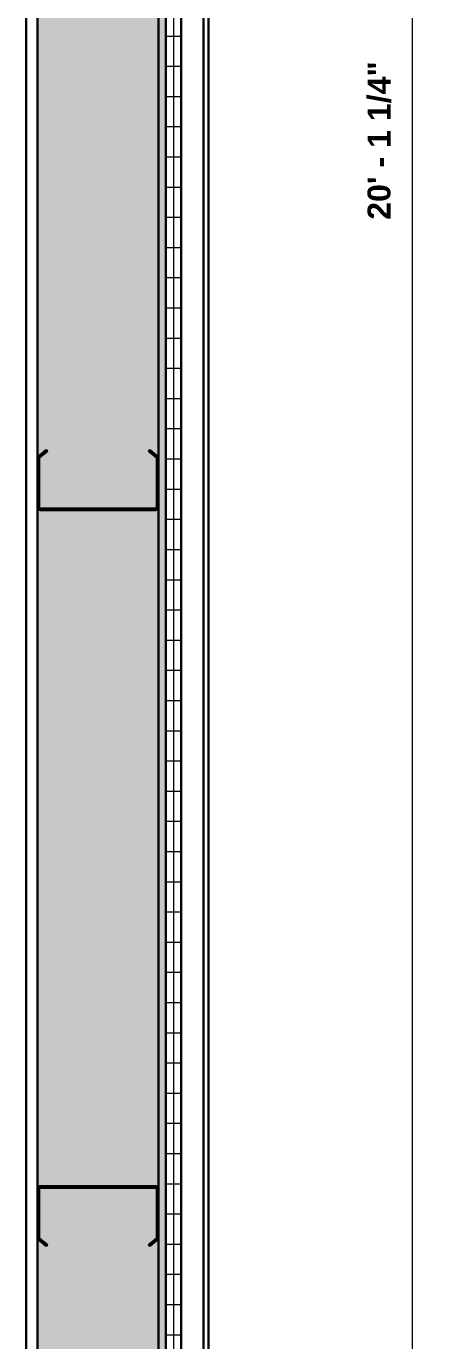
# Model space of a CAD drawing. Header units: inches. Extents: x 22745 to 23280, y -53 to 309.
# Drawn here: x 22786.6 to 22813.6, y 41.3 to 128.4 of the extents above; entities that cross this region are included whole.
import ezdxf

# ---------------------------------------------------------------- set-up
doc = ezdxf.new("R2010")
doc.units = ezdxf.units.IN
doc.header["$MEASUREMENT"] = 0
doc.linetypes.add('Grid Line 1_2_', pattern=[0.875, 0.5, -0.125, 0.125, -0.125])
for name, color, linetype, lineweight in [('A-ANNO-DIMS', 211, 'Continuous', 9), ('A-ANNO-DIMS-16', 211, 'Continuous', 9), ('A-WALL', 113, 'Continuous', 30), ('A-WALL-PATT', 111, 'Continuous', 70), ('S-BEAM', 12, 'Continuous', 30), ('S-GRID', 1, 'Continuous', 9)]:
    doc.layers.add(name, color=color, linetype=linetype, lineweight=lineweight)
doc.styles.add('Arial_B', font='arialbd.ttf', dxfattribs={"height": 1.522134})
doc.dimstyles.new('OD_Dimension_-_1_16__Tol_', dxfattribs={"dimscale": 12, "dimtxt": 1.5, "dimasz": 0.166667, "dimexe": 0.125, "dimexo": 0.083333, "dimgap": 0.083333, "dimtad": 1, "dimdec": 4, "dimrnd": 0.0625, "dimzin": 1, "dimdsep": 46, "dimlunit": 4, "dimtxsty": 'Arial_B', "dimblk1": 'OBLIQUE', "dimblk2": 'OBLIQUE', "dimsah": 1, "dimcen": 0.09, "dimdle": 0.125, "dimazin": 0, "dimtfac": 1, "dimtdec": 4, "dimtix": 1, "dimtmove": 0, "dimatfit": 3, "dimfxl": 1, "dimtvp": 1, "dimtfill": 1, "dimfrac": 2, "dimtolj": 1, "dimtzin": 0, "dimlwd": 13, "dimlwe": 13, "dimarcsym": 2})
pattern_1 = [(45, (22020.337, 107.706), (-1.583919, 1.583919), []), (45, (22020.337, 110.106), (-1.583919, 1.583919), [])]

# ---------------------------------------------------------------- blocks, each defined once
blk = doc.blocks.new('Girt_C - 8_D-1405489-Wall Section - One Story - Resin Panel _ Parapet')
at = {"layer": 'S-BEAM', "lineweight": 9}
h = blk.add_hatch(dxfattribs=at)
h.set_pattern_fill('FP_5', color=8, style=0, pattern_type=2)
h.set_pattern_definition(pattern_1)
h.paths.add_polyline_path([(22794.727, 47.572), (22795.303, 48.055), (22795.303, 51.367), (22795.248, 51.5), (22795.115, 51.555), (22787.49, 51.555), (22787.358, 51.5), (22787.303, 51.367), (22787.303, 48.055), (22787.877, 47.573), (22787.948, 47.656), (22787.412, 48.106), (22787.412, 51.37), (22787.436, 51.423), (22787.49, 51.445), (22795.115, 51.445), (22795.169, 51.424), (22795.193, 51.371), (22795.193, 48.106), (22794.657, 47.655)], flags=0)
at = {"layer": 'S-BEAM', "color": 7}
for p, q in [((22787.303, 51.367), (22787.303, 48.055)), ((22787.412, 48.106), (22787.412, 51.37)), ((22795.115, 51.555), (22787.49, 51.555)), ((22787.49, 51.445), (22795.115, 51.445)), ((22795.193, 51.371), (22795.193, 48.106)), ((22795.303, 48.055), (22795.303, 51.367)), ((22787.303, 48.055), (22787.877, 47.573)), ((22787.948, 47.656), (22787.412, 48.106)), ((22795.193, 48.106), (22794.657, 47.655)), ((22794.727, 47.572), (22795.303, 48.055)), ((22787.877, 47.573), (22787.948, 47.656)), ((22794.657, 47.655), (22794.727, 47.572))]:
    blk.add_line(p, q, dxfattribs=at)
for centre, radius, start, end in [((22787.49, 51.367), 0.188, 90, 180), ((22787.49, 51.367), 0.0782, 90, 177.87728), ((22795.115, 51.367), 0.187, 360, 90), ((22795.115, 51.367), 0.0782, 3.04236, 90)]:
    blk.add_arc(centre, radius, start, end, dxfattribs=at)
blk = doc.blocks.new('Girt_C - 8_D-1781282-Wall Section - One Story - Resin Panel _ Parapet')
at = {"layer": 'S-BEAM', "lineweight": 9}
h = blk.add_hatch(dxfattribs=at)
h.set_pattern_fill('FP_5', color=8, style=0, pattern_type=2)
h.set_pattern_definition(pattern_1)
h.paths.add_polyline_path([(22795.115, 96.32), (22795.248, 96.375), (22795.303, 96.508), (22795.303, 99.82), (22794.728, 100.302), (22794.658, 100.219), (22795.193, 99.769), (22795.193, 96.505), (22795.17, 96.452), (22795.115, 96.43), (22787.49, 96.43), (22787.436, 96.451), (22787.412, 96.504), (22787.412, 99.769), (22787.949, 100.22), (22787.878, 100.303), (22787.303, 99.82), (22787.303, 96.508), (22787.358, 96.375), (22787.49, 96.32)], flags=0)
at = {"layer": 'S-BEAM', "color": 7}
for p, q in [((22787.878, 100.303), (22787.303, 99.82)), ((22787.412, 99.769), (22787.949, 100.22)), ((22787.949, 100.22), (22787.878, 100.303)), ((22794.728, 100.302), (22794.658, 100.219)), ((22794.658, 100.219), (22795.193, 99.769)), ((22795.303, 99.82), (22794.728, 100.302)), ((22787.303, 99.82), (22787.303, 96.508)), ((22787.412, 96.504), (22787.412, 99.769)), ((22795.193, 99.769), (22795.193, 96.505)), ((22795.303, 96.508), (22795.303, 99.82)), ((22795.115, 96.43), (22787.49, 96.43)), ((22787.49, 96.32), (22795.115, 96.32))]:
    blk.add_line(p, q, dxfattribs=at)
for centre, radius, start, end in [((22787.49, 96.508), 0.187, 180, 270), ((22787.49, 96.508), 0.0782, 183.04236, 270), ((22795.115, 96.508), 0.188, 270, 0), ((22795.115, 96.508), 0.0782, 270, 357.87728)]:
    blk.add_arc(centre, radius, start, end, dxfattribs=at)
blk = doc.blocks.new('DIMBLOCK1-Wall Section - One Story - Resin Panel _ Parapet')
at = {"layer": 'A-ANNO-DIMS-16', "lineweight": 50}
for p, q in [((22812.111, 241.242), (22811.111, 242.242)), ((22812.111, 241.242), (22813.111, 240.242)), ((22812.111, 0), (22811.111, 1)), ((22812.111, 0), (22813.111, -1))]:
    blk.add_line(p, q, dxfattribs=at)
at = {"layer": 'A-ANNO-DIMS-16', "lineweight": 13}
for p, q in [((22812.111, 242.742), (22812.111, -1.5)), ((22796.303, 241.242), (22813.611, 241.242)), ((22812.111, 241.242), (22796.303, 241.242)), ((22812.525, 0), (22810.611, 0)), ((22812.111, 0), (22812.525, 0))]:
    blk.add_line(p, q, dxfattribs=at)
at = {"layer": 'A-ANNO-DIMS-16', "color": 0, "lineweight": 13, "insert": (22809.16, 115.538), "char_height": 1.52213, "width": 12.2, "attachment_point": 1, "rotation": 90, "line_spacing_factor": 0.938532, "style": 'Arial_B', "bg_fill": 3, "box_fill_scale": 1.25, "bg_fill_color": 0, "bg_fill_transparency": 0}
blk.add_mtext('20\' - 1 1/4"', dxfattribs=at)
blk = doc.blocks.new('_Oblique')
at = {"color": 0, "linetype": 'ByBlock', "lineweight": -2}
blk.add_line((-0.5, -0.5), (0.5, 0.5), dxfattribs=at)

msp = doc.modelspace()

# ---------------------------------------------------------------- hatches: boundary and pattern name
at = {"layer": 'A-WALL-PATT', "lineweight": 9}
h = msp.add_hatch(dxfattribs=at)
h.set_pattern_fill('FP_4', color=8, style=0, pattern_type=2)
h.set_pattern_definition([(161.57, (22020.417, 107.786), (-0.639728796, 0.00026097), [0, -4.554, 0.506, 0]), (18.43, (22020.257, 107.786), (-0.639728796, -0.00026097), [0, -4.554, 0.506, 0]), (108.43, (22020.417, 107.786), (0.320200546, -1.59982393), [1.518, -3.542]), (71.57, (22020.257, 107.786), (0.320200546, 1.59982393), [1.518, -3.542])])
h.paths.add_polyline_path([(22787.30281, 0), (22795.30281, 0), (22795.30281, 175.43512), (22787.30281, 175.43512), (22787.30281, 12.63365)], flags=0)
h = msp.add_hatch(dxfattribs=at)
h.set_pattern_fill('FP_3', color=8, style=0, pattern_type=2)
h.set_pattern_definition([(0, (22020.337, 107.706), (2.56, 0.64), [0.211, -1.709, 0.211, -1.709, -10.24]), (0, (22020.337, 107.706), (2.56, 0.64), [-3.84, 0.211, -3.629, 0.211, -1.709, -4.48]), (0, (22020.337, 107.706), (2.56, 0.64), [-9.6, 0.211, -1.069, 0.211, -2.989]), (120, (22021.297, 108.026), (-1.83425626, 1.89702503), [0.211, -1.709, 0.211, -1.709, -10.24]), (120, (22021.297, 108.026), (-1.83425626, 1.89702503), [-3.84, 0.211, -3.629, 0.211, -1.709, -4.48]), (120, (22021.297, 108.026), (-1.83425626, 1.89702503), [-9.6, 0.211, -1.069, 0.211, -2.989]), (240, (22021.617, 109.306), (-0.72574374, -2.53702503), [0.211, -1.709, 0.211, -1.709, -10.24]), (240, (22021.617, 109.306), (-0.72574374, -2.53702503), [-3.84, 0.211, -3.629, 0.211, -1.709, -4.48]), (240, (22021.617, 109.306), (-0.72574374, -2.53702503), [-9.6, 0.211, -1.069, 0.211, -2.989])])
h.paths.add_polyline_path([(22795.80281, 0), (22795.80281, 175.43512), (22795.30281, 175.43512), (22795.30281, 0)], flags=0)
h = msp.add_hatch(dxfattribs=at)
h.set_pattern_fill('FP_2', color=8, style=0, pattern_type=2)
h.set_pattern_definition([(0, (22020.337, 107.706), (0, 2), []), (90, (22020.337, 107.706), (-2, 1e-16), [])])
h.paths.add_polyline_path([(22796.80281, 0), (22796.80281, 175.43512), (22795.80281, 175.43512), (22795.80281, 0)], flags=0)

# ---------------------------------------------------------------- linework, layer by layer
at = {"layer": 'A-WALL', "color": 7}
for p, q in [((22787.30281, 0), (22787.30281, 241.75)), ((22795.30281, 0), (22795.30281, 241.75)), ((22795.80281, 0), (22795.80281, 241.75)), ((22796.80281, 0), (22796.80281, 241.75)), ((22798.30281, 0), (22798.30281, 241.75)), ((22798.61531, 0), (22798.61531, 241.75)), ((22786.55281, 173.43338), (22786.55281, 0))]:
    msp.add_line(p, q, dxfattribs=at)
at = {"layer": 'S-GRID', "linetype": 'Grid Line 1_2_'}
for p, q in [((22787.30281, -52.66761), (22787.30281, 301.37399)), ((22787.30281, -52.66761), (22787.30281, 301.37399)), ((22795.30281, -52.66761), (22795.30281, 301.37399)), ((22795.30281, -52.66761), (22795.30281, 301.37399))]:
    msp.add_line(p, q, dxfattribs=at)

# ---------------------------------------------------------------- block references
at = {"layer": 'S-BEAM', "color": 43, "lineweight": 18}
for name in ['Girt_C - 8_D-1781282-Wall Section - One Story - Resin Panel _ Parapet', 'Girt_C - 8_D-1405489-Wall Section - One Story - Resin Panel _ Parapet']:
    msp.add_blockref(name, (0, 0), dxfattribs=at)

# ---------------------------------------------------------------- next in the draw order: dimensions: what is measured, and where the dimension line sits
at = {"layer": 'A-ANNO-DIMS', "lineweight": 13}
dim = msp.add_linear_dim(base=(22812.11094, 0), p1=(22795.30281, 241.24219), p2=(22813.52515, 0), angle=90, dimstyle='OD_Dimension_-_1_16__Tol_', override={"dimpost": '<>', "dimfxl": 241.929425}, dxfattribs=at)
dim.commit()
dim.dimension.update_dxf_attribs({"geometry": 'DIMBLOCK1-Wall Section - One Story - Resin Panel _ Parapet', "text_midpoint": (22810.32392, 120.62109)})

doc.saveas('drawing.dxf')
